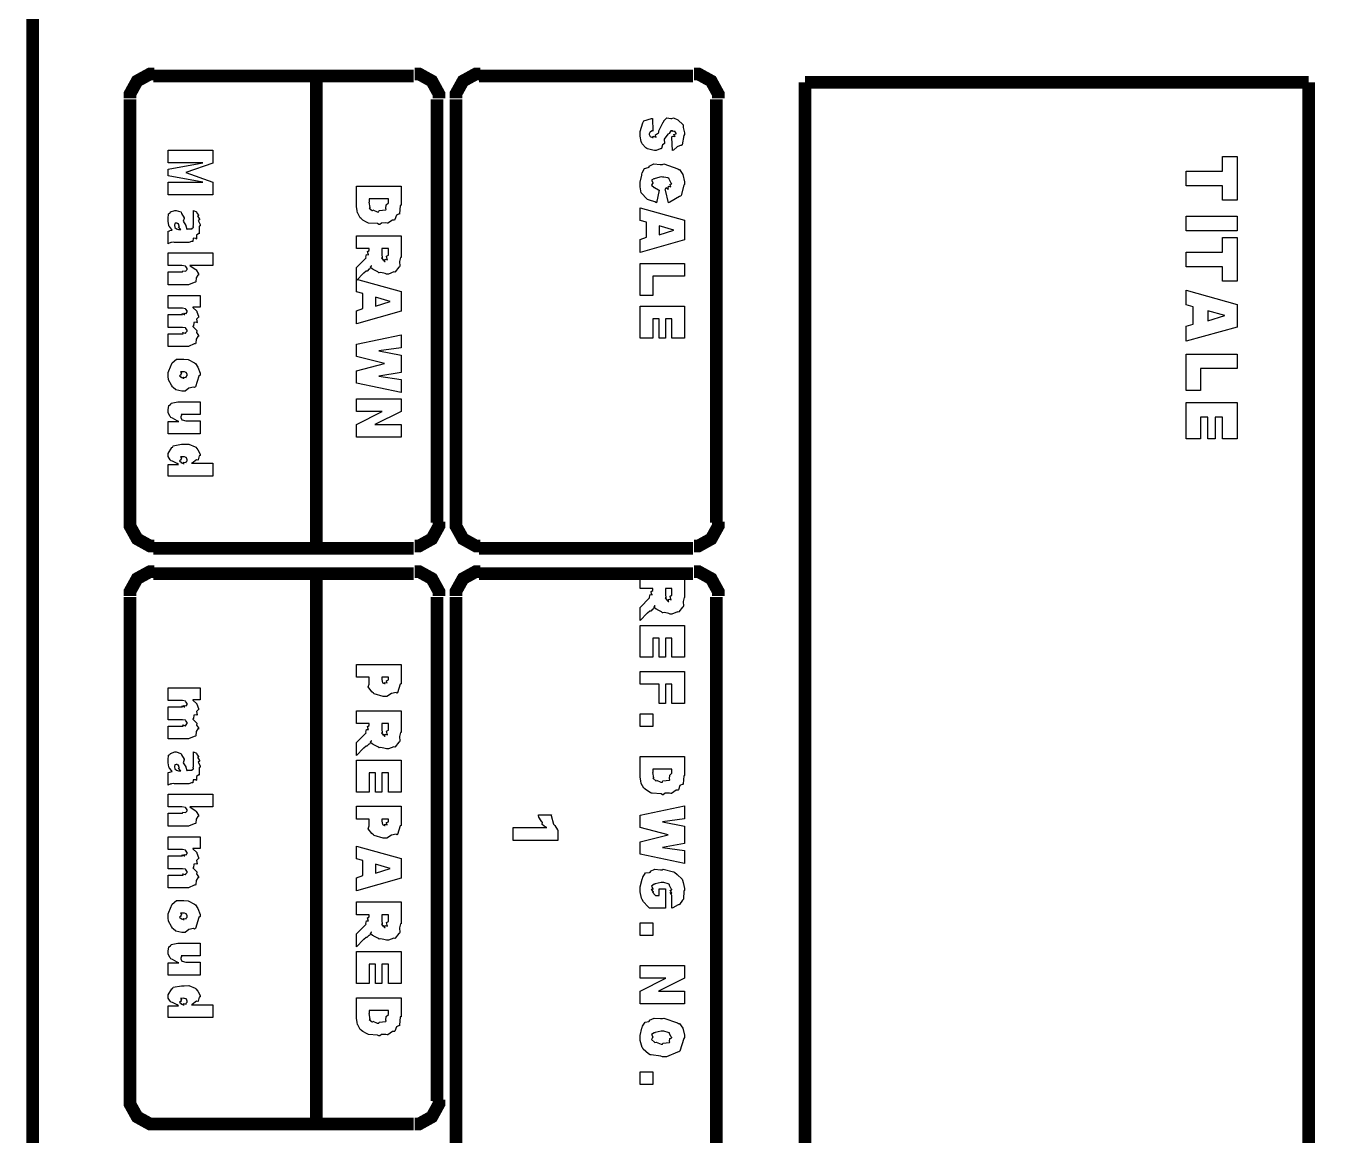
# Model space of a CAD drawing. Extents: x 0.2 to 11.6, y 0 to 16.4.
# Drawn here: x 0.178 to 1.213, y 1.488 to 2.361 of the extents above; entities that cross this region are included whole.
import ezdxf

# ---------------------------------------------------------------- set-up
doc = ezdxf.new("R2010")
doc.units = 0
doc.header["$MEASUREMENT"] = 0

msp = doc.modelspace()

# ---------------------------------------------------------------- linework, layer by layer
at = {"color": 0, "const_width": 0.01}
msp.add_lwpolyline([(11.5517, 0.04834), (11.5517, 16.4), (0.183322, 16.4), (0.183322, 0.04834), (11.5517, 0.04834)], close=True, dxfattribs=at)
for points in [[(0.279189, 2.32335), (0.275825, 2.32335), (0.265625, 2.31776), (0.259983, 2.30757), (0.259983, 2.30414)], [(0.50331, 2.30414), (0.50331, 2.30757), (0.497721, 2.31776), (0.487576, 2.32335), (0.484158, 2.32335)], [(0.535807, 2.32335), (0.532443, 2.32335), (0.522299, 2.31776), (0.516656, 2.30757), (0.516656, 2.30414)], [(0.723307, 2.30414), (0.723307, 2.30757), (0.717719, 2.31776), (0.707574, 2.32335), (0.704156, 2.32335)], [(0.483344, 2.32167), (0.278321, 2.32167)], [(0.406685, 1.94997), (0.406685, 2.32167)], [(0.703342, 2.32167), (0.534993, 2.32167)], [(0.791667, 0.125), (0.791667, 2.31668)], [(1.18831, 2.31668), (0.791667, 2.31668)], [(1.18831, 0.125), (1.18831, 2.31668)], [(0.259983, 1.97), (0.259983, 2.30333)], [(0.501682, 1.97), (0.501682, 2.30333)], [(0.516656, 1.97), (0.516656, 2.30333)], [(0.721679, 1.97), (0.721679, 2.30333)], [(0.259983, 1.97081), (0.259983, 1.96744), (0.265625, 1.95731), (0.275825, 1.95167), (0.279189, 1.95167)], [(0.484158, 1.95167), (0.487576, 1.95167), (0.497721, 1.95731), (0.50331, 1.96744), (0.50331, 1.97081)], [(0.516656, 1.97081), (0.516656, 1.96744), (0.522299, 1.95731), (0.532443, 1.95167), (0.535807, 1.95167)], [(0.704156, 1.95167), (0.707574, 1.95167), (0.717719, 1.95731), (0.723307, 1.96744), (0.723307, 1.97081)], [(0.483344, 1.94997), (0.278321, 1.94997)], [(0.703342, 1.94997), (0.534993, 1.94997)], [(0.279189, 1.93164), (0.275825, 1.93164), (0.265625, 1.92606), (0.259983, 1.9159), (0.259983, 1.91249)], [(0.483344, 1.93001), (0.278321, 1.93001)], [(0.406685, 1.49669), (0.406685, 1.93001)], [(0.50331, 1.91249), (0.50331, 1.9159), (0.497721, 1.92606), (0.487576, 1.93164), (0.484158, 1.93164)], [(0.535807, 1.93164), (0.532443, 1.93164), (0.522299, 1.92606), (0.516656, 1.9159), (0.516656, 1.91249)], [(0.703342, 1.93001), (0.534993, 1.93001)], [(0.723307, 1.91249), (0.723307, 1.9159), (0.717719, 1.92606), (0.707574, 1.93164), (0.704156, 1.93164)], [(0.259983, 1.51497), (0.259983, 1.91168)], [(0.501682, 1.51497), (0.501682, 1.91168)], [(0.516656, 0.703342), (0.516656, 1.91168)], [(0.721679, 0.703342), (0.721679, 1.91168)], [(0.259983, 1.51585), (0.259983, 1.51247), (0.265625, 1.50233), (0.275825, 1.49669), (0.279189, 1.49669)], [(0.484158, 1.49669), (0.487576, 1.49669), (0.497721, 1.50233), (0.50331, 1.51247), (0.50331, 1.51585)], [(0.483344, 1.49669), (0.278321, 1.49669)]]:
    msp.add_lwpolyline(points, dxfattribs=at)
at = {"color": 0}
for points in [[(0.671442, 2.28836), (0.671658, 2.27838), (0.671278, 2.27843), (0.670031, 2.27783), (0.669922, 2.27772), (0.66965, 2.27772), (0.668837, 2.2761), (0.668837, 2.27556), (0.668837, 2.27556), (0.669596, 2.27414), (0.669706, 2.27403), (0.669706, 2.27403), (0.671496, 2.27339), (0.672092, 2.27339), (0.671983, 2.27349), (0.672038, 2.27425), (0.674317, 2.2736), (0.674479, 2.2736), (0.674208, 2.27382), (0.673828, 2.27544), (0.676269, 2.27692), (0.676432, 2.2775), (0.676594, 2.27865), (0.679904, 2.28537), (0.680339, 2.28575), (0.680393, 2.28651), (0.682671, 2.28868), (0.685818, 2.28836), (0.686849, 2.28836), (0.686849, 2.28836), (0.687989, 2.28868), (0.691461, 2.28728), (0.69184, 2.28706), (0.69184, 2.28706), (0.695313, 2.28358), (0.695529, 2.28315), (0.695529, 2.28315), (0.695747, 2.28114), (0.696832, 2.27696), (0.696832, 2.27556), (0.696235, 2.27496), (0.694879, 2.26742), (0.694444, 2.26687), (0.694011, 2.26719), (0.690972, 2.266), (0.688151, 2.26329), (0.687283, 2.26318), (0.686849, 2.27339), (0.68674, 2.27349), (0.686903, 2.27447), (0.689128, 2.27414), (0.689236, 2.27425), (0.688911, 2.27447), (0.688206, 2.27572), (0.690104, 2.2761), (0.690104, 2.27621), (0.690104, 2.27669), (0.689399, 2.27783), (0.689236, 2.27794), (0.688639, 2.27806), (0.686794, 2.27849), (0.6875, 2.27838), (0.6875, 2.27838), (0.687175, 2.27843), (0.686307, 2.2786), (0.686199, 2.2786), (0.685981, 2.27865), (0.685004, 2.27686), (0.684896, 2.27642), (0.683649, 2.27582), (0.680718, 2.27186), (0.680826, 2.26861), (0.680772, 2.26818), (0.680718, 2.26828), (0.679363, 2.26742), (0.678603, 2.26471), (0.678168, 2.26449), (0.677626, 2.26438), (0.674317, 2.26318), (0.673178, 2.26318), (0.671713, 2.2634), (0.667589, 2.26449), (0.667101, 2.26471), (0.666233, 2.26503), (0.663249, 2.26839), (0.662978, 2.26882), (0.662651, 2.27018), (0.661675, 2.27425), (0.661675, 2.27556), (0.661675, 2.278), (0.663846, 2.28489), (0.664279, 2.28532), (0.664551, 2.28646), (0.670736, 2.28831), (0.671442, 2.28836)], [(0.325142, 2.26335), (0.325142, 2.25315), (0.30409, 2.24576), (0.325142, 2.23817), (0.325142, 2.22819), (0.289985, 2.22819), (0.289985, 2.23817), (0.317329, 2.23817), (0.289985, 2.24317), (0.289985, 2.24837), (0.317329, 2.25336), (0.289985, 2.25336), (0.289985, 2.26335), (0.325142, 2.26335)], [(1.13184, 2.25836), (1.13184, 2.22407), (1.12033, 2.22407), (1.12033, 2.23535), (1.09169, 2.23535), (1.09169, 2.24685), (1.12033, 2.24685), (1.12033, 2.25836), (1.13184, 2.25836)], [(0.67665, 2.23193), (0.674696, 2.22194), (0.67334, 2.22254), (0.669054, 2.22401), (0.667697, 2.22456), (0.667318, 2.22478), (0.666396, 2.22547), (0.663249, 2.22889), (0.662978, 2.22933), (0.662651, 2.22976), (0.661675, 2.23449), (0.661675, 2.23606), (0.661675, 2.23813), (0.662978, 2.24376), (0.663194, 2.24431), (0.663303, 2.24556), (0.66531, 2.24897), (0.668186, 2.24957), (0.668837, 2.24994), (0.668892, 2.25065), (0.672581, 2.2525), (0.677626, 2.25211), (0.679254, 2.25211), (0.680393, 2.25256), (0.691515, 2.24869), (0.692275, 2.24799), (0.692817, 2.2481), (0.695367, 2.24419), (0.696832, 2.23828), (0.696832, 2.23628), (0.696235, 2.23589), (0.694119, 2.22771), (0.693576, 2.22715), (0.692762, 2.22678), (0.685112, 2.22228), (0.684028, 2.22194), (0.68164, 2.23193), (0.681586, 2.23236), (0.682346, 2.23383), (0.683919, 2.23275), (0.684028, 2.23281), (0.683865, 2.23324), (0.684136, 2.23492), (0.685926, 2.23443), (0.685981, 2.23454), (0.68571, 2.23492), (0.685331, 2.2366), (0.686849, 2.23671), (0.686849, 2.23671), (0.686199, 2.23742), (0.684842, 2.24007), (0.684679, 2.24094), (0.684462, 2.24104), (0.683485, 2.24143), (0.680339, 2.24214), (0.679254, 2.24214), (0.678222, 2.24224), (0.673503, 2.24104), (0.673178, 2.24083), (0.672581, 2.24083), (0.670628, 2.23958), (0.671658, 2.23779), (0.671658, 2.23714), (0.671496, 2.23719), (0.670736, 2.23589), (0.672743, 2.23389), (0.67296, 2.23367), (0.67296, 2.23367), (0.673122, 2.23394), (0.676269, 2.23204), (0.67665, 2.23193)], [(0.473469, 2.23503), (0.473469, 2.22006), (0.472874, 2.21983), (0.472385, 2.21332), (0.472168, 2.21289), (0.471951, 2.21311), (0.469781, 2.21203), (0.468696, 2.20865), (0.468261, 2.20833), (0.466851, 2.20833), (0.463162, 2.20583), (0.462619, 2.20574), (0.461589, 2.20606), (0.458171, 2.20594), (0.456651, 2.20486), (0.456108, 2.20486), (0.454861, 2.20551), (0.447754, 2.20594), (0.447211, 2.20617), (0.446235, 2.20671), (0.443306, 2.20833), (0.442329, 2.20915), (0.442003, 2.20942), (0.441407, 2.21001), (0.439344, 2.2136), (0.439182, 2.21397), (0.439019, 2.2155), (0.438314, 2.21892), (0.438314, 2.22006), (0.438314, 2.23503), (0.473469, 2.23503)], [(0.463488, 2.22504), (0.448296, 2.22504), (0.448296, 2.22244), (0.448188, 2.22244), (0.448839, 2.2181), (0.448947, 2.21789), (0.448893, 2.21793), (0.44846, 2.21778), (0.450683, 2.21588), (0.4509, 2.21571), (0.4509, 2.21576), (0.451335, 2.21642), (0.454753, 2.21485), (0.455892, 2.21485), (0.456272, 2.21576), (0.461535, 2.21631), (0.461751, 2.21658), (0.461426, 2.21733), (0.46186, 2.22017), (0.463488, 2.2219), (0.463488, 2.22244), (0.463488, 2.22504)], [(0.30995, 2.20594), (0.30995, 2.21593), (0.30995, 2.21593), (0.312446, 2.21479), (0.312554, 2.21463), (0.312554, 2.21463), (0.312283, 2.21419), (0.313965, 2.21212), (0.314074, 2.21181), (0.313965, 2.21192), (0.313206, 2.21164), (0.314725, 2.20893), (0.314725, 2.20856), (0.314671, 2.20861), (0.313693, 2.20785), (0.315158, 2.20481), (0.315158, 2.20378), (0.314507, 2.2035), (0.314615, 2.19792), (0.314507, 2.19749), (0.314128, 2.19764), (0.312283, 2.1964), (0.312446, 2.19362), (0.312121, 2.19336), (0.311794, 2.19374), (0.309788, 2.19396), (0.309407, 2.19151), (0.309082, 2.1914), (0.308376, 2.19146), (0.306315, 2.19075), (0.30561, 2.19075), (0.294976, 2.19075), (0.294433, 2.19092), (0.292589, 2.1906), (0.292372, 2.19054), (0.292046, 2.19075), (0.290256, 2.18978), (0.289985, 2.18967), (0.289985, 2.19922), (0.290039, 2.19949), (0.29145, 2.19988), (0.291504, 2.19988), (0.291504, 2.19997), (0.293024, 2.20031), (0.29324, 2.20031), (0.292751, 2.20111), (0.291015, 2.20313), (0.290853, 2.20335), (0.290636, 2.20404), (0.289985, 2.20731), (0.289985, 2.20833), (0.289985, 2.20958), (0.290419, 2.21322), (0.291504, 2.21376), (0.291721, 2.21397), (0.291883, 2.21468), (0.295193, 2.21593), (0.296278, 2.21593), (0.296278, 2.21593), (0.300131, 2.21468), (0.300401, 2.21442), (0.300401, 2.21442), (0.300456, 2.21338), (0.302681, 2.21007), (0.302789, 2.20942), (0.302735, 2.20947), (0.301921, 2.20731), (0.303874, 2.204), (0.303874, 2.20378), (0.303874, 2.20378), (0.30485, 2.20117), (0.304958, 2.20096), (0.305339, 2.2015), (0.308703, 2.20133), (0.308865, 2.20139), (0.308811, 2.20161), (0.30995, 2.20258), (0.30995, 2.2029), (0.309733, 2.20324), (0.30995, 2.20464), (0.30995, 2.20508), (0.309896, 2.20514), (0.30995, 2.20578), (0.30995, 2.20594)], [(0.666667, 2.19482), (0.666667, 2.20654), (0.661675, 2.20785), (0.661675, 2.21804), (0.696832, 2.20828), (0.696832, 2.19265), (0.661675, 2.18289), (0.661675, 2.19308), (0.666667, 2.19482)], [(0.299968, 2.20096), (0.299479, 2.20133), (0.298286, 2.2029), (0.2991, 2.20335), (0.2991, 2.20335), (0.298719, 2.20361), (0.298122, 2.20524), (0.298014, 2.20529), (0.297689, 2.2054), (0.296983, 2.20594), (0.296713, 2.20594), (0.296442, 2.206), (0.295518, 2.20562), (0.29541, 2.20551), (0.295356, 2.20551), (0.294976, 2.20437), (0.294976, 2.204), (0.294976, 2.204), (0.295356, 2.20258), (0.29541, 2.20247), (0.29541, 2.20247), (0.296604, 2.20144), (0.296713, 2.20139), (0.296713, 2.20139), (0.29834, 2.20096), (0.298882, 2.20096), (0.299968, 2.20096)], [(0.67665, 2.19678), (0.688368, 2.20047), (0.67665, 2.20372), (0.67665, 2.19678)], [(1.13184, 2.21126), (1.13184, 2.19976), (1.09169, 2.19976), (1.09169, 2.21126), (1.13184, 2.21126)], [(0.438314, 2.19596), (0.473469, 2.19596), (0.473469, 2.17882), (0.47309, 2.17876), (0.472276, 2.17563), (0.472601, 2.17188), (0.472385, 2.17144), (0.471679, 2.17117), (0.468967, 2.16758), (0.468479, 2.16732), (0.467882, 2.16758), (0.463488, 2.16581), (0.461968, 2.16581), (0.460938, 2.16629), (0.457519, 2.16704), (0.456218, 2.16678), (0.455892, 2.16689), (0.455186, 2.16758), (0.452094, 2.16906), (0.451768, 2.16928), (0.451118, 2.1696), (0.449274, 2.17122), (0.450304, 2.17219), (0.45025, 2.17231), (0.449815, 2.17225), (0.448839, 2.16986), (0.448731, 2.16971), (0.448296, 2.16982), (0.446886, 2.16818), (0.44656, 2.16797), (0.446072, 2.16812), (0.444119, 2.16656), (0.443956, 2.16644), (0.438314, 2.16081), (0.438314, 2.17101), (0.44591, 2.1786), (0.445747, 2.17914), (0.446235, 2.1811), (0.447808, 2.18104), (0.447863, 2.18121), (0.447483, 2.18164), (0.446994, 2.1836), (0.448296, 2.1844), (0.448296, 2.18468), (0.448296, 2.18599), (0.438314, 2.18599), (0.438314, 2.19596)], [(1.13184, 2.19461), (1.13184, 2.16032), (1.12033, 2.16032), (1.12033, 2.1716), (1.09169, 2.1716), (1.09169, 2.18311), (1.12033, 2.18311), (1.12033, 2.19461), (1.13184, 2.19461)], [(0.458279, 2.18599), (0.458279, 2.18121), (0.458279, 2.18121), (0.458658, 2.17876), (0.458713, 2.17839), (0.458658, 2.1785), (0.458171, 2.1785), (0.45931, 2.17676), (0.459364, 2.17665), (0.45931, 2.17681), (0.459201, 2.17736), (0.460504, 2.17578), (0.460883, 2.17578), (0.460721, 2.17617), (0.460938, 2.17757), (0.462836, 2.17703), (0.462836, 2.17708), (0.462457, 2.17763), (0.462022, 2.1799), (0.463488, 2.18072), (0.463488, 2.18099), (0.463488, 2.18599), (0.458279, 2.18599)], [(0.325142, 2.18246), (0.325142, 2.17247), (0.307129, 2.17247), (0.307454, 2.17231), (0.311903, 2.16932), (0.312121, 2.169), (0.312121, 2.169), (0.313857, 2.1659), (0.313857, 2.16488), (0.313531, 2.16493), (0.312011, 2.16292), (0.311903, 2.15978), (0.311469, 2.15944), (0.310493, 2.15913), (0.306207, 2.15728), (0.304742, 2.15728), (0.289985, 2.15728), (0.289985, 2.16749), (0.301486, 2.16749), (0.301432, 2.16758), (0.301704, 2.16846), (0.303982, 2.16803), (0.30409, 2.16812), (0.304199, 2.16857), (0.304958, 2.16938), (0.304958, 2.16965), (0.304904, 2.17019), (0.30409, 2.17171), (0.303874, 2.17182), (0.303711, 2.1721), (0.300944, 2.17247), (0.299968, 2.17247), (0.289985, 2.17247), (0.289985, 2.18246), (0.325142, 2.18246)], [(0.696832, 2.17399), (0.696832, 2.16401), (0.671658, 2.16401), (0.671658, 2.14882), (0.661675, 2.14882), (0.661675, 2.17399), (0.696832, 2.17399)], [(0.443306, 2.13867), (0.443306, 2.15039), (0.438314, 2.15169), (0.438314, 2.16189), (0.473469, 2.15213), (0.473469, 2.1365), (0.438314, 2.12674), (0.438314, 2.13693), (0.443306, 2.13867)], [(1.09733, 2.12646), (1.09733, 2.13992), (1.09169, 2.14165), (1.09169, 2.15315), (1.13184, 2.14187), (1.13184, 2.12408), (1.09169, 2.11301), (1.09169, 2.12472), (1.09733, 2.12646)], [(0.315158, 2.14899), (0.315158, 2.13965), (0.309517, 2.13965), (0.309407, 2.13943), (0.312608, 2.1365), (0.312771, 2.13618), (0.312771, 2.13618), (0.313857, 2.13276), (0.313857, 2.13163), (0.313639, 2.13172), (0.312338, 2.13037), (0.312989, 2.12776), (0.312771, 2.1275), (0.312446, 2.12782), (0.310331, 2.12756), (0.309896, 2.12489), (0.309517, 2.12468), (0.309462, 2.12451), (0.312662, 2.12131), (0.312771, 2.12099), (0.312771, 2.12099), (0.3125, 2.11974), (0.313857, 2.11746), (0.313857, 2.11664), (0.313531, 2.11675), (0.312011, 2.11464), (0.311903, 2.11133), (0.311469, 2.111), (0.310493, 2.11079), (0.306207, 2.10883), (0.304742, 2.10883), (0.289985, 2.10883), (0.289985, 2.11882), (0.301921, 2.11882), (0.301758, 2.11897), (0.301594, 2.1199), (0.303765, 2.11919), (0.303874, 2.11925), (0.304036, 2.11979), (0.304958, 2.12088), (0.304958, 2.12121), (0.304904, 2.12175), (0.30409, 2.12304), (0.303874, 2.12315), (0.303765, 2.12354), (0.301432, 2.12381), (0.300618, 2.12381), (0.289985, 2.12381), (0.289985, 2.134), (0.301486, 2.134), (0.301378, 2.13411), (0.301161, 2.13482), (0.302735, 2.134), (0.303222, 2.134), (0.302951, 2.13417), (0.302354, 2.1351), (0.304471, 2.13476), (0.304525, 2.13487), (0.304525, 2.13519), (0.304958, 2.13596), (0.304958, 2.13618), (0.304904, 2.13672), (0.30409, 2.13803), (0.303874, 2.13813), (0.303765, 2.13846), (0.301432, 2.139), (0.300618, 2.139), (0.289985, 2.139), (0.289985, 2.14899), (0.315158, 2.14899)], [(0.453287, 2.14063), (0.465007, 2.14432), (0.453287, 2.14757), (0.453287, 2.14063)], [(0.696832, 2.14051), (0.696832, 2.11535), (0.686849, 2.11535), (0.686849, 2.13053), (0.68164, 2.13053), (0.68164, 2.11535), (0.67665, 2.11535), (0.67665, 2.13053), (0.671658, 2.13053), (0.671658, 2.11535), (0.661675, 2.11535), (0.661675, 2.14051), (0.696832, 2.14051)], [(1.10883, 2.12907), (1.12229, 2.13319), (1.10883, 2.13687), (1.10883, 2.12907)], [(0.473469, 2.11783), (0.473469, 2.10764), (0.456108, 2.10525), (0.473469, 2.102), (0.473469, 2.08832), (0.456108, 2.08529), (0.473469, 2.08268), (0.473469, 2.07269), (0.438314, 2.07986), (0.438314, 2.08963), (0.460449, 2.09526), (0.438314, 2.10092), (0.438314, 2.11068), (0.473469, 2.11783)], [(1.13184, 2.10286), (1.13184, 2.09136), (1.10319, 2.09136), (1.10319, 2.07422), (1.09169, 2.07422), (1.09169, 2.10286), (1.13184, 2.10286)], [(0.302354, 2.09874), (0.302354, 2.09874), (0.305935, 2.09858), (0.310926, 2.09603), (0.311469, 2.09549), (0.311469, 2.09549), (0.313314, 2.09244), (0.315158, 2.08772), (0.315158, 2.08615), (0.314236, 2.08539), (0.311578, 2.07693), (0.310818, 2.07639), (0.310058, 2.07688), (0.306261, 2.07596), (0.303494, 2.07357), (0.302572, 2.07357), (0.300944, 2.07374), (0.296007, 2.07476), (0.294108, 2.0765), (0.293457, 2.07704), (0.292751, 2.07844), (0.290419, 2.08257), (0.289985, 2.08529), (0.289985, 2.08615), (0.289985, 2.08826), (0.292372, 2.09412), (0.292806, 2.09463), (0.293132, 2.09586), (0.296713, 2.0989), (0.300944, 2.09874), (0.302354, 2.09874)], [(0.302572, 2.08876), (0.301921, 2.08882), (0.299858, 2.08876), (0.300618, 2.08811), (0.300618, 2.08811), (0.300456, 2.08811), (0.299968, 2.08664), (0.299968, 2.08615), (0.29975, 2.08621), (0.298882, 2.08567), (0.30051, 2.08453), (0.300618, 2.08442), (0.30051, 2.08447), (0.300131, 2.08464), (0.301975, 2.08376), (0.302572, 2.08376), (0.302408, 2.08388), (0.302083, 2.08475), (0.304254, 2.08431), (0.304308, 2.08442), (0.304363, 2.08485), (0.304958, 2.08583), (0.304958, 2.08615), (0.304904, 2.08664), (0.304417, 2.088), (0.304308, 2.08811), (0.304199, 2.08838), (0.303006, 2.08876), (0.302572, 2.08876)], [(0.289985, 2.0401), (0.289985, 2.04964), (0.298449, 2.04964), (0.297254, 2.05035), (0.293511, 2.05231), (0.292264, 2.053), (0.291938, 2.05333), (0.29145, 2.05387), (0.289985, 2.05675), (0.289985, 2.05767), (0.289985, 2.05886), (0.290528, 2.06244), (0.291883, 2.06304), (0.292156, 2.06332), (0.292372, 2.06418), (0.297743, 2.06526), (0.299533, 2.06526), (0.315158, 2.06526), (0.315158, 2.05528), (0.303657, 2.05528), (0.302843, 2.05533), (0.300293, 2.05528), (0.300836, 2.05464), (0.300836, 2.05464), (0.300672, 2.05464), (0.299968, 2.05333), (0.299968, 2.0529), (0.299968, 2.0529), (0.30089, 2.05106), (0.301053, 2.05094), (0.301053, 2.05094), (0.301215, 2.05117), (0.304036, 2.05029), (0.304958, 2.05029), (0.315158, 2.05029), (0.315158, 2.0401), (0.289985, 2.0401)], [(0.473469, 2.0676), (0.473469, 2.05761), (0.452854, 2.04742), (0.473469, 2.04742), (0.473469, 2.03743), (0.438314, 2.03743), (0.438314, 2.04742), (0.458713, 2.05761), (0.438314, 2.05761), (0.438314, 2.0676), (0.473469, 2.0676)], [(1.13184, 2.06461), (1.13184, 2.03597), (1.12033, 2.03597), (1.12033, 2.05311), (1.11469, 2.05311), (1.11469, 2.03597), (1.10883, 2.03597), (1.10883, 2.05311), (1.10319, 2.05311), (1.10319, 2.03597), (1.09169, 2.03597), (1.09169, 2.06461), (1.13184, 2.06461)], [(0.325142, 2.00663), (0.289985, 2.00663), (0.289985, 2.01594), (0.298232, 2.01594), (0.297092, 2.01665), (0.293403, 2.01844), (0.292426, 2.01882), (0.292156, 2.01899), (0.291612, 2.01964), (0.289985, 2.02208), (0.289985, 2.02289), (0.289985, 2.02458), (0.293078, 2.02924), (0.293674, 2.02962), (0.294, 2.0306), (0.300618, 2.03179), (0.302789, 2.03179), (0.302789, 2.03179), (0.306424, 2.03185), (0.311361, 2.02983), (0.311903, 2.0294), (0.311903, 2.0294), (0.313368, 2.02746), (0.315158, 2.02403), (0.315158, 2.02289), (0.314507, 2.02268), (0.313747, 2.01969), (0.313422, 2.01942), (0.312338, 2.01947), (0.308974, 2.01704), (0.308431, 2.01682), (0.325142, 2.01682), (0.325142, 2.00663)], [(0.302572, 2.0166), (0.302408, 2.01676), (0.302083, 2.01764), (0.304254, 2.01736), (0.304308, 2.01747), (0.304363, 2.0179), (0.304958, 2.01887), (0.304958, 2.01921), (0.304904, 2.01969), (0.304417, 2.02106), (0.304308, 2.02115), (0.304199, 2.02143), (0.303006, 2.02181), (0.302572, 2.02181), (0.301921, 2.02186), (0.299858, 2.02181), (0.300618, 2.02115), (0.300618, 2.02115), (0.300456, 2.02115), (0.299968, 2.01969), (0.299968, 2.01921), (0.29975, 2.01926), (0.298882, 2.01872), (0.30051, 2.01758), (0.300618, 2.01747), (0.30051, 2.01753), (0.300131, 2.01753), (0.301975, 2.0166), (0.302572, 2.0166)], [(0.661675, 1.92833), (0.696832, 1.92833), (0.696832, 1.91118), (0.696451, 1.91114), (0.695637, 1.90799), (0.695964, 1.90424), (0.695747, 1.90381), (0.695042, 1.90354), (0.692329, 1.89996), (0.69184, 1.89968), (0.691243, 1.89996), (0.686849, 1.89817), (0.685331, 1.89817), (0.684299, 1.89865), (0.680881, 1.89942), (0.679579, 1.89914), (0.679254, 1.89925), (0.678549, 1.89996), (0.675456, 1.90142), (0.675131, 1.90164), (0.674479, 1.90196), (0.672635, 1.9036), (0.673665, 1.90457), (0.673611, 1.90468), (0.673178, 1.90462), (0.6722, 1.90224), (0.672092, 1.90207), (0.671658, 1.90218), (0.670247, 1.90056), (0.669922, 1.90033), (0.669433, 1.9005), (0.667481, 1.89893), (0.667318, 1.89882), (0.661675, 1.89318), (0.661675, 1.90338), (0.669271, 1.91097), (0.669108, 1.91151), (0.669596, 1.91347), (0.671169, 1.91342), (0.671224, 1.91357), (0.670844, 1.91401), (0.670356, 1.91596), (0.671658, 1.91678), (0.671658, 1.91704), (0.671658, 1.91835), (0.661675, 1.91835), (0.661675, 1.92833)], [(0.68164, 1.91835), (0.68164, 1.91357), (0.68164, 1.91357), (0.682021, 1.91114), (0.682075, 1.91075), (0.682021, 1.91086), (0.681532, 1.91086), (0.682671, 1.90913), (0.682726, 1.90901), (0.682671, 1.90918), (0.682563, 1.90972), (0.683865, 1.90815), (0.684244, 1.90815), (0.684082, 1.90853), (0.684299, 1.90994), (0.686199, 1.9094), (0.686199, 1.90944), (0.685818, 1.91), (0.685385, 1.91228), (0.686849, 1.91308), (0.686849, 1.91336), (0.686849, 1.91835), (0.68164, 1.91835)], [(0.696832, 1.88926), (0.696832, 1.8641), (0.686849, 1.8641), (0.686849, 1.87929), (0.68164, 1.87929), (0.68164, 1.8641), (0.67665, 1.8641), (0.67665, 1.87929), (0.671658, 1.87929), (0.671658, 1.8641), (0.661675, 1.8641), (0.661675, 1.88926), (0.696832, 1.88926)], [(0.473469, 1.85835), (0.473469, 1.84315), (0.472874, 1.84289), (0.470757, 1.83621), (0.470215, 1.83578), (0.469618, 1.83632), (0.465929, 1.83556), (0.462349, 1.83317), (0.4611, 1.83317), (0.459418, 1.83339), (0.452365, 1.83535), (0.451768, 1.83578), (0.450575, 1.83692), (0.447483, 1.84076), (0.448296, 1.84289), (0.448296, 1.84358), (0.448296, 1.84836), (0.438314, 1.84836), (0.438314, 1.85835), (0.473469, 1.85835)], [(0.696832, 1.85303), (0.696832, 1.82785), (0.686849, 1.82785), (0.686849, 1.84304), (0.68164, 1.84304), (0.68164, 1.82785), (0.67665, 1.82785), (0.67665, 1.84304), (0.661675, 1.84304), (0.661675, 1.85303), (0.696832, 1.85303)], [(0.458279, 1.84836), (0.458279, 1.84663), (0.458279, 1.84663), (0.458822, 1.84412), (0.458931, 1.84403), (0.458931, 1.84403), (0.460394, 1.84338), (0.460883, 1.84338), (0.460775, 1.84353), (0.460775, 1.84435), (0.462511, 1.84392), (0.462619, 1.84403), (0.462349, 1.84429), (0.461968, 1.84565), (0.463488, 1.84625), (0.463488, 1.8464), (0.463488, 1.84836), (0.458279, 1.84836)], [(0.315158, 1.84), (0.315158, 1.83068), (0.309517, 1.83068), (0.309407, 1.83046), (0.312608, 1.82753), (0.312771, 1.82721), (0.312771, 1.82721), (0.313857, 1.82379), (0.313857, 1.82264), (0.313639, 1.82275), (0.312338, 1.8214), (0.312989, 1.81879), (0.312771, 1.81853), (0.312446, 1.81885), (0.310331, 1.81858), (0.309896, 1.81592), (0.309517, 1.81569), (0.309462, 1.81554), (0.312662, 1.81233), (0.312771, 1.81201), (0.312771, 1.81201), (0.3125, 1.81076), (0.313857, 1.80849), (0.313857, 1.80767), (0.313531, 1.80778), (0.312011, 1.80567), (0.311903, 1.80236), (0.311469, 1.80203), (0.310493, 1.80181), (0.306207, 1.79986), (0.304742, 1.79986), (0.289985, 1.79986), (0.289985, 1.80985), (0.301921, 1.80985), (0.301758, 1.81), (0.301594, 1.81093), (0.303765, 1.81022), (0.303874, 1.81028), (0.304036, 1.81082), (0.304958, 1.8119), (0.304958, 1.81222), (0.304904, 1.81278), (0.30409, 1.81407), (0.303874, 1.81418), (0.303765, 1.81456), (0.301432, 1.81483), (0.300618, 1.81483), (0.289985, 1.81483), (0.289985, 1.82503), (0.301486, 1.82503), (0.301378, 1.82514), (0.301161, 1.82585), (0.302735, 1.82503), (0.303222, 1.82503), (0.302951, 1.82519), (0.302354, 1.82611), (0.304471, 1.82579), (0.304525, 1.8259), (0.304525, 1.82622), (0.304958, 1.82699), (0.304958, 1.82721), (0.304904, 1.82775), (0.30409, 1.82904), (0.303874, 1.82915), (0.303765, 1.82949), (0.301432, 1.83003), (0.300618, 1.83003), (0.289985, 1.83003), (0.289985, 1.84), (0.315158, 1.84)], [(0.438314, 1.8221), (0.473469, 1.8221), (0.473469, 1.80496), (0.47309, 1.8049), (0.472276, 1.80176), (0.472601, 1.79801), (0.472385, 1.79758), (0.471679, 1.79731), (0.468967, 1.79372), (0.468479, 1.79346), (0.467882, 1.79372), (0.463488, 1.79194), (0.461968, 1.79194), (0.460938, 1.79243), (0.457519, 1.79318), (0.456218, 1.79292), (0.455892, 1.79303), (0.455186, 1.79372), (0.452094, 1.79519), (0.451768, 1.79542), (0.451118, 1.79574), (0.449274, 1.79736), (0.450304, 1.79833), (0.45025, 1.79844), (0.449815, 1.79839), (0.448839, 1.79601), (0.448731, 1.79585), (0.448296, 1.79596), (0.446886, 1.79432), (0.44656, 1.79411), (0.446072, 1.79428), (0.444119, 1.79269), (0.443956, 1.79258), (0.438314, 1.78694), (0.438314, 1.79715), (0.44591, 1.80474), (0.445747, 1.80528), (0.446235, 1.80724), (0.447808, 1.80718), (0.447863, 1.80735), (0.447483, 1.80778), (0.446994, 1.80974), (0.448296, 1.81054), (0.448296, 1.81082), (0.448296, 1.81213), (0.438314, 1.81213), (0.438314, 1.8221)], [(0.458279, 1.81213), (0.458279, 1.80735), (0.458279, 1.80735), (0.458658, 1.8049), (0.458713, 1.80453), (0.458658, 1.80464), (0.458171, 1.80464), (0.45931, 1.8029), (0.459364, 1.80279), (0.45931, 1.80296), (0.459201, 1.8035), (0.460504, 1.80192), (0.460883, 1.80192), (0.460721, 1.80231), (0.460938, 1.80371), (0.462836, 1.80317), (0.462836, 1.80322), (0.462457, 1.80376), (0.462022, 1.80604), (0.463488, 1.80686), (0.463488, 1.80713), (0.463488, 1.81213), (0.458279, 1.81213)], [(0.671658, 1.81956), (0.671658, 1.80957), (0.661675, 1.80957), (0.661675, 1.81956), (0.671658, 1.81956)], [(0.30995, 1.77979), (0.30995, 1.78976), (0.30995, 1.78976), (0.312446, 1.78863), (0.312554, 1.78847), (0.312554, 1.78847), (0.312283, 1.78803), (0.313965, 1.78597), (0.314074, 1.78564), (0.313965, 1.78575), (0.313206, 1.78549), (0.314725, 1.78276), (0.314725, 1.78239), (0.314671, 1.78244), (0.313693, 1.78168), (0.315158, 1.77865), (0.315158, 1.77761), (0.314507, 1.77735), (0.314615, 1.77175), (0.314507, 1.77132), (0.314128, 1.77149), (0.312283, 1.77024), (0.312446, 1.76747), (0.312121, 1.76719), (0.311794, 1.76758), (0.309788, 1.76779), (0.309407, 1.76535), (0.309082, 1.76525), (0.308376, 1.76531), (0.306315, 1.7646), (0.30561, 1.7646), (0.294976, 1.7646), (0.294433, 1.76476), (0.292589, 1.76443), (0.292372, 1.76438), (0.292046, 1.7646), (0.290256, 1.76361), (0.289985, 1.76351), (0.289985, 1.77306), (0.290039, 1.77333), (0.29145, 1.77371), (0.291504, 1.77371), (0.291504, 1.77382), (0.293024, 1.77414), (0.29324, 1.77414), (0.292751, 1.77496), (0.291015, 1.77696), (0.290853, 1.77718), (0.290636, 1.77789), (0.289985, 1.78114), (0.289985, 1.78217), (0.289985, 1.78342), (0.290419, 1.78706), (0.291504, 1.7876), (0.291721, 1.78782), (0.291883, 1.78851), (0.295193, 1.78976), (0.296278, 1.78976), (0.296278, 1.78976), (0.300131, 1.78851), (0.300401, 1.78825), (0.300401, 1.78825), (0.300456, 1.78722), (0.302681, 1.7839), (0.302789, 1.78326), (0.302735, 1.78331), (0.301921, 1.78114), (0.303874, 1.77783), (0.303874, 1.77761), (0.303874, 1.77761), (0.30485, 1.77501), (0.304958, 1.77479), (0.305339, 1.77533), (0.308703, 1.77518), (0.308865, 1.77522), (0.308811, 1.77544), (0.30995, 1.77642), (0.30995, 1.77675), (0.309733, 1.77707), (0.30995, 1.77849), (0.30995, 1.77892), (0.309896, 1.77897), (0.30995, 1.77962), (0.30995, 1.77979)], [(0.299968, 1.77479), (0.299479, 1.77518), (0.298286, 1.77675), (0.2991, 1.77718), (0.2991, 1.77718), (0.298719, 1.77746), (0.298122, 1.77908), (0.298014, 1.77914), (0.297689, 1.77924), (0.296983, 1.77979), (0.296713, 1.77979), (0.296442, 1.77983), (0.295518, 1.77946), (0.29541, 1.77935), (0.295356, 1.77935), (0.294976, 1.77821), (0.294976, 1.77783), (0.294976, 1.77783), (0.295356, 1.77642), (0.29541, 1.77632), (0.29541, 1.77632), (0.296604, 1.77528), (0.296713, 1.77522), (0.296713, 1.77522), (0.29834, 1.77479), (0.298882, 1.77479), (0.299968, 1.77479)], [(0.473469, 1.78304), (0.473469, 1.75786), (0.463488, 1.75786), (0.463488, 1.77306), (0.458279, 1.77306), (0.458279, 1.75786), (0.453287, 1.75786), (0.453287, 1.77306), (0.448296, 1.77306), (0.448296, 1.75786), (0.438314, 1.75786), (0.438314, 1.78304), (0.473469, 1.78304)], [(0.696832, 1.78614), (0.696832, 1.77115), (0.696235, 1.77094), (0.695747, 1.76443), (0.695529, 1.764), (0.695313, 1.76421), (0.693143, 1.76313), (0.692057, 1.75976), (0.691624, 1.75944), (0.690213, 1.75944), (0.686524, 1.75694), (0.685981, 1.75683), (0.68495, 1.75717), (0.681532, 1.75706), (0.680012, 1.75597), (0.679471, 1.75597), (0.678222, 1.75662), (0.671115, 1.75706), (0.670574, 1.75726), (0.669596, 1.75782), (0.666667, 1.75944), (0.66569, 1.76025), (0.665365, 1.76053), (0.664768, 1.76113), (0.662706, 1.76471), (0.662543, 1.76508), (0.662381, 1.7666), (0.661675, 1.77001), (0.661675, 1.77115), (0.661675, 1.78614), (0.696832, 1.78614)], [(0.686849, 1.77615), (0.671658, 1.77615), (0.671658, 1.77354), (0.67155, 1.77354), (0.6722, 1.76921), (0.67231, 1.76899), (0.672254, 1.76904), (0.671821, 1.76888), (0.674046, 1.76699), (0.674263, 1.76682), (0.674263, 1.76687), (0.674696, 1.76753), (0.678114, 1.76594), (0.679254, 1.76594), (0.679633, 1.76687), (0.684896, 1.76742), (0.685112, 1.76768), (0.684787, 1.76844), (0.685221, 1.77126), (0.686849, 1.773), (0.686849, 1.77354), (0.686849, 1.77615)], [(0.325142, 1.75629), (0.325142, 1.74631), (0.307129, 1.74631), (0.307454, 1.74615), (0.311903, 1.74317), (0.312121, 1.74283), (0.312121, 1.74283), (0.313857, 1.73975), (0.313857, 1.73872), (0.313531, 1.73876), (0.312011, 1.73676), (0.311903, 1.73361), (0.311469, 1.73329), (0.310493, 1.73296), (0.306207, 1.73112), (0.304742, 1.73112), (0.289985, 1.73112), (0.289985, 1.74132), (0.301486, 1.74132), (0.301432, 1.74143), (0.301704, 1.74229), (0.303982, 1.74186), (0.30409, 1.74197), (0.304199, 1.7424), (0.304958, 1.74322), (0.304958, 1.74349), (0.304904, 1.74403), (0.30409, 1.74556), (0.303874, 1.74567), (0.303711, 1.74593), (0.300944, 1.74631), (0.299968, 1.74631), (0.289985, 1.74631), (0.289985, 1.75629), (0.325142, 1.75629)], [(0.473469, 1.74681), (0.473469, 1.73161), (0.472874, 1.73133), (0.470757, 1.72467), (0.470215, 1.72424), (0.469618, 1.72478), (0.465929, 1.72401), (0.462349, 1.72163), (0.4611, 1.72163), (0.459418, 1.72185), (0.452365, 1.72379), (0.451768, 1.72424), (0.450575, 1.72537), (0.447483, 1.72922), (0.448296, 1.73133), (0.448296, 1.73204), (0.448296, 1.73682), (0.438314, 1.73682), (0.438314, 1.74681), (0.473469, 1.74681)], [(0.596843, 1.71983), (0.561686, 1.71983), (0.561686, 1.73004), (0.588162, 1.73004), (0.587185, 1.73036), (0.584581, 1.73242), (0.584744, 1.73421), (0.584472, 1.7346), (0.583822, 1.73551), (0.582032, 1.73839), (0.581814, 1.73969), (0.581651, 1.74001), (0.591851, 1.74001), (0.591797, 1.73964), (0.593642, 1.73286), (0.593804, 1.73242), (0.593804, 1.73242), (0.594672, 1.73167), (0.596571, 1.7284), (0.596843, 1.72808), (0.596843, 1.71983)], [(0.696832, 1.74707), (0.696832, 1.73688), (0.679471, 1.73449), (0.696832, 1.73122), (0.696832, 1.71756), (0.679471, 1.71451), (0.696832, 1.71192), (0.696832, 1.70193), (0.661675, 1.7091), (0.661675, 1.71886), (0.683811, 1.7245), (0.661675, 1.73014), (0.661675, 1.7399), (0.696832, 1.74707)], [(0.458279, 1.73682), (0.458279, 1.73508), (0.458279, 1.73508), (0.458822, 1.73258), (0.458931, 1.73247), (0.458931, 1.73247), (0.460394, 1.73182), (0.460883, 1.73182), (0.460775, 1.73199), (0.460775, 1.73281), (0.462511, 1.73236), (0.462619, 1.73247), (0.462349, 1.73275), (0.461968, 1.7341), (0.463488, 1.73469), (0.463488, 1.73486), (0.463488, 1.73682), (0.458279, 1.73682)], [(0.315158, 1.72282), (0.315158, 1.71349), (0.309517, 1.71349), (0.309407, 1.71326), (0.312608, 1.71035), (0.312771, 1.71001), (0.312771, 1.71001), (0.313857, 1.7066), (0.313857, 1.70546), (0.313639, 1.70557), (0.312338, 1.70421), (0.312989, 1.70161), (0.312771, 1.70133), (0.312446, 1.70167), (0.310331, 1.70139), (0.309896, 1.69874), (0.309517, 1.69851), (0.309462, 1.69835), (0.312662, 1.69515), (0.312771, 1.69482), (0.312771, 1.69482), (0.3125, 1.69358), (0.313857, 1.69129), (0.313857, 1.69049), (0.313531, 1.6906), (0.312011, 1.68847), (0.311903, 1.68517), (0.311469, 1.68485), (0.310493, 1.68463), (0.306207, 1.68267), (0.304742, 1.68267), (0.289985, 1.68267), (0.289985, 1.69265), (0.301921, 1.69265), (0.301758, 1.69282), (0.301594, 1.69374), (0.303765, 1.69303), (0.303874, 1.69308), (0.304036, 1.69363), (0.304958, 1.69472), (0.304958, 1.69504), (0.304904, 1.69558), (0.30409, 1.69689), (0.303874, 1.697), (0.303765, 1.69737), (0.301432, 1.69764), (0.300618, 1.69764), (0.289985, 1.69764), (0.289985, 1.70785), (0.301486, 1.70785), (0.301378, 1.70796), (0.301161, 1.70865), (0.302735, 1.70785), (0.303222, 1.70785), (0.302951, 1.70801), (0.302354, 1.70893), (0.304471, 1.70861), (0.304525, 1.70871), (0.304525, 1.70904), (0.304958, 1.70979), (0.304958, 1.71001), (0.304904, 1.71056), (0.30409, 1.71186), (0.303874, 1.71197), (0.303765, 1.71229), (0.301432, 1.71283), (0.300618, 1.71283), (0.289985, 1.71283), (0.289985, 1.72282), (0.315158, 1.72282)], [(0.443306, 1.69233), (0.443306, 1.70404), (0.438314, 1.70535), (0.438314, 1.71556), (0.473469, 1.70578), (0.473469, 1.69015), (0.438314, 1.68039), (0.438314, 1.6906), (0.443306, 1.69233)], [(0.453287, 1.69428), (0.465007, 1.69797), (0.453287, 1.70122), (0.453287, 1.69428)], [(0.67665, 1.68186), (0.68164, 1.68186), (0.68164, 1.66667), (0.669054, 1.66667), (0.667914, 1.66786), (0.664497, 1.6715), (0.663465, 1.6735), (0.663194, 1.67404), (0.662815, 1.67458), (0.661675, 1.67958), (0.661675, 1.68121), (0.661675, 1.68338), (0.663303, 1.68935), (0.663629, 1.68989), (0.663792, 1.69108), (0.666069, 1.69433), (0.669271, 1.69476), (0.669922, 1.6951), (0.669922, 1.69564), (0.673286, 1.69726), (0.677789, 1.69683), (0.679254, 1.69683), (0.679904, 1.69726), (0.688151, 1.69521), (0.688803, 1.69487), (0.688803, 1.69487), (0.69081, 1.69314), (0.694769, 1.68946), (0.695096, 1.68881), (0.695096, 1.68881), (0.695692, 1.6869), (0.696832, 1.68218), (0.696832, 1.68056), (0.696235, 1.68039), (0.695964, 1.67383), (0.695747, 1.67339), (0.695042, 1.67301), (0.692708, 1.66954), (0.692275, 1.66928), (0.691678, 1.66938), (0.687392, 1.66683), (0.686849, 1.66667), (0.686849, 1.67665), (0.686469, 1.67714), (0.685439, 1.67887), (0.686849, 1.67839), (0.686849, 1.67839), (0.686415, 1.67887), (0.685439, 1.68088), (0.686849, 1.68115), (0.686849, 1.68121), (0.686253, 1.68186), (0.68495, 1.6844), (0.685004, 1.68528), (0.684896, 1.68533), (0.683865, 1.68582), (0.680447, 1.68685), (0.679254, 1.68685), (0.678276, 1.68696), (0.673719, 1.68576), (0.673394, 1.68554), (0.672689, 1.68554), (0.670628, 1.68408), (0.671658, 1.68212), (0.671658, 1.68143), (0.671442, 1.68153), (0.670518, 1.68121), (0.672038, 1.67947), (0.672092, 1.67925), (0.672038, 1.67931), (0.67155, 1.67919), (0.673665, 1.67692), (0.673828, 1.67665), (0.67665, 1.67665), (0.67665, 1.68186)], [(0.302354, 1.67258), (0.302354, 1.67258), (0.305935, 1.67242), (0.310926, 1.66986), (0.311469, 1.66932), (0.311469, 1.66932), (0.313314, 1.66629), (0.315158, 1.66157), (0.315158, 1.66), (0.314236, 1.65924), (0.311578, 1.65076), (0.310818, 1.65022), (0.310058, 1.65072), (0.306261, 1.64979), (0.303494, 1.6474), (0.302572, 1.6474), (0.300944, 1.64757), (0.296007, 1.6486), (0.294108, 1.65033), (0.293457, 1.65087), (0.292751, 1.65229), (0.290419, 1.65642), (0.289985, 1.65913), (0.289985, 1.66), (0.289985, 1.66211), (0.292372, 1.66797), (0.292806, 1.66846), (0.293132, 1.66971), (0.296713, 1.67275), (0.300944, 1.67258), (0.302354, 1.67258)], [(0.438314, 1.6715), (0.473469, 1.6715), (0.473469, 1.65435), (0.47309, 1.65429), (0.472276, 1.65115), (0.472601, 1.6474), (0.472385, 1.64697), (0.471679, 1.64671), (0.468967, 1.64313), (0.468479, 1.64285), (0.467882, 1.64313), (0.463488, 1.64133), (0.461968, 1.64133), (0.460938, 1.64182), (0.457519, 1.64258), (0.456218, 1.64231), (0.455892, 1.64242), (0.455186, 1.64313), (0.452094, 1.64458), (0.451768, 1.64481), (0.451118, 1.64512), (0.449274, 1.64675), (0.450304, 1.64774), (0.45025, 1.64785), (0.449815, 1.64779), (0.448839, 1.6454), (0.448731, 1.64524), (0.448296, 1.64535), (0.446886, 1.64372), (0.44656, 1.6435), (0.446072, 1.64367), (0.444119, 1.64208), (0.443956, 1.64199), (0.438314, 1.63633), (0.438314, 1.64654), (0.44591, 1.65414), (0.445747, 1.65468), (0.446235, 1.65663), (0.447808, 1.65657), (0.447863, 1.65674), (0.447483, 1.65717), (0.446994, 1.65913), (0.448296, 1.65994), (0.448296, 1.66021), (0.448296, 1.66151), (0.438314, 1.66151), (0.438314, 1.6715)], [(0.302572, 1.6626), (0.301921, 1.66265), (0.299858, 1.6626), (0.300618, 1.66194), (0.300618, 1.66194), (0.300456, 1.66194), (0.299968, 1.66049), (0.299968, 1.66), (0.29975, 1.66004), (0.298882, 1.6595), (0.30051, 1.65836), (0.300618, 1.65826), (0.30051, 1.65831), (0.300131, 1.65847), (0.301975, 1.65761), (0.302572, 1.65761), (0.302408, 1.65771), (0.302083, 1.65858), (0.304254, 1.65815), (0.304308, 1.65826), (0.304363, 1.65869), (0.304958, 1.65967), (0.304958, 1.66), (0.304904, 1.66049), (0.304417, 1.66183), (0.304308, 1.66194), (0.304199, 1.66222), (0.303006, 1.6626), (0.302572, 1.6626)], [(0.458279, 1.66151), (0.458279, 1.65674), (0.458279, 1.65674), (0.458658, 1.65429), (0.458713, 1.65392), (0.458658, 1.65403), (0.458171, 1.65403), (0.45931, 1.65229), (0.459364, 1.65218), (0.45931, 1.65235), (0.459201, 1.65289), (0.460504, 1.65132), (0.460883, 1.65132), (0.460721, 1.65169), (0.460938, 1.6531), (0.462836, 1.65256), (0.462836, 1.65261), (0.462457, 1.65315), (0.462022, 1.65543), (0.463488, 1.65625), (0.463488, 1.65653), (0.463488, 1.66151), (0.458279, 1.66151)], [(0.671658, 1.655), (0.671658, 1.64501), (0.661675, 1.64501), (0.661675, 1.655), (0.671658, 1.655)], [(0.289985, 1.61393), (0.289985, 1.62349), (0.298449, 1.62349), (0.297254, 1.62418), (0.293511, 1.62614), (0.292264, 1.62685), (0.291938, 1.62717), (0.29145, 1.62771), (0.289985, 1.63058), (0.289985, 1.63151), (0.289985, 1.63271), (0.290528, 1.63629), (0.291883, 1.63688), (0.292156, 1.63715), (0.292372, 1.63803), (0.297743, 1.63911), (0.299533, 1.63911), (0.315158, 1.63911), (0.315158, 1.62912), (0.303657, 1.62912), (0.302843, 1.62918), (0.300293, 1.62912), (0.300836, 1.62847), (0.300836, 1.62847), (0.300672, 1.62847), (0.299968, 1.62717), (0.299968, 1.62674), (0.299968, 1.62674), (0.30089, 1.62489), (0.301053, 1.62478), (0.301053, 1.62478), (0.301215, 1.625), (0.304036, 1.62414), (0.304958, 1.62414), (0.315158, 1.62414), (0.315158, 1.61393), (0.289985, 1.61393)], [(0.473469, 1.63243), (0.473469, 1.60726), (0.463488, 1.60726), (0.463488, 1.62244), (0.458279, 1.62244), (0.458279, 1.60726), (0.453287, 1.60726), (0.453287, 1.62244), (0.448296, 1.62244), (0.448296, 1.60726), (0.438314, 1.60726), (0.438314, 1.63243), (0.473469, 1.63243)], [(0.696832, 1.62158), (0.696832, 1.6116), (0.676215, 1.6014), (0.696832, 1.6014), (0.696832, 1.59142), (0.661675, 1.59142), (0.661675, 1.6014), (0.682075, 1.6116), (0.661675, 1.6116), (0.661675, 1.62158), (0.696832, 1.62158)], [(0.325142, 1.58046), (0.289985, 1.58046), (0.289985, 1.58979), (0.298232, 1.58979), (0.297092, 1.5905), (0.293403, 1.59229), (0.292426, 1.59267), (0.292156, 1.59283), (0.291612, 1.59347), (0.289985, 1.59592), (0.289985, 1.59674), (0.289985, 1.59842), (0.293078, 1.60308), (0.293674, 1.60346), (0.294, 1.60444), (0.300618, 1.60563), (0.302789, 1.60563), (0.302789, 1.60563), (0.306424, 1.60568), (0.311361, 1.60368), (0.311903, 1.60325), (0.311903, 1.60325), (0.313368, 1.60129), (0.315158, 1.59787), (0.315158, 1.59674), (0.314507, 1.59651), (0.313747, 1.59353), (0.313422, 1.59326), (0.312338, 1.59332), (0.308974, 1.59088), (0.308431, 1.59065), (0.325142, 1.59065), (0.325142, 1.58046)], [(0.302572, 1.59044), (0.302408, 1.5906), (0.302083, 1.59147), (0.304254, 1.59119), (0.304308, 1.59131), (0.304363, 1.59174), (0.304958, 1.59272), (0.304958, 1.59304), (0.304904, 1.59353), (0.304417, 1.59489), (0.304308, 1.595), (0.304199, 1.59526), (0.303006, 1.59565), (0.302572, 1.59565), (0.301921, 1.59571), (0.299858, 1.59565), (0.300618, 1.595), (0.300618, 1.595), (0.300456, 1.595), (0.299968, 1.59353), (0.299968, 1.59304), (0.29975, 1.5931), (0.298882, 1.59256), (0.30051, 1.59142), (0.300618, 1.59131), (0.30051, 1.59136), (0.300131, 1.59136), (0.301975, 1.59044), (0.302572, 1.59044)], [(0.473469, 1.59619), (0.473469, 1.58122), (0.472874, 1.581), (0.472385, 1.57449), (0.472168, 1.57406), (0.471951, 1.57428), (0.469781, 1.57319), (0.468696, 1.56982), (0.468261, 1.5695), (0.466851, 1.5695), (0.463162, 1.567), (0.462619, 1.56689), (0.461589, 1.56722), (0.458171, 1.56711), (0.456651, 1.56603), (0.456108, 1.56603), (0.454861, 1.56668), (0.447754, 1.56711), (0.447211, 1.56733), (0.446235, 1.56788), (0.443306, 1.5695), (0.442329, 1.57032), (0.442003, 1.57058), (0.441407, 1.57118), (0.439344, 1.57476), (0.439182, 1.57514), (0.439019, 1.57667), (0.438314, 1.58008), (0.438314, 1.58122), (0.438314, 1.59619), (0.473469, 1.59619)], [(0.463488, 1.58621), (0.448296, 1.58621), (0.448296, 1.58361), (0.448188, 1.58361), (0.448839, 1.57926), (0.448947, 1.57904), (0.448893, 1.5791), (0.44846, 1.57894), (0.450683, 1.57704), (0.4509, 1.57688), (0.4509, 1.57693), (0.451335, 1.57758), (0.454753, 1.57601), (0.455892, 1.57601), (0.456272, 1.57693), (0.461535, 1.57747), (0.461751, 1.57775), (0.461426, 1.5785), (0.46186, 1.58132), (0.463488, 1.58306), (0.463488, 1.58361), (0.463488, 1.58621)], [(0.679254, 1.57975), (0.680339, 1.58018), (0.691297, 1.5765), (0.692057, 1.57585), (0.692654, 1.5759), (0.695313, 1.57215), (0.696832, 1.56662), (0.696832, 1.56478), (0.696235, 1.56407), (0.693033, 1.55414), (0.692275, 1.5535), (0.691297, 1.55317), (0.682454, 1.54958), (0.679471, 1.54958), (0.678168, 1.55024), (0.670356, 1.55106), (0.669706, 1.55132), (0.668457, 1.55208), (0.664225, 1.55578), (0.663846, 1.55632), (0.663303, 1.55692), (0.661675, 1.5625), (0.661675, 1.56435), (0.661675, 1.5664), (0.66314, 1.57206), (0.663411, 1.5726), (0.663574, 1.57374), (0.665636, 1.57699), (0.668619, 1.57747), (0.669271, 1.57781), (0.669271, 1.5784), (0.672797, 1.58018), (0.677681, 1.57975), (0.679254, 1.57975)], [(0.679254, 1.56976), (0.678276, 1.56987), (0.673719, 1.56868), (0.673394, 1.56847), (0.672743, 1.56847), (0.670628, 1.56711), (0.671658, 1.56538), (0.671658, 1.56478), (0.671496, 1.56483), (0.670844, 1.56332), (0.673122, 1.56108), (0.673394, 1.56088), (0.673394, 1.56088), (0.674317, 1.56119), (0.678222, 1.55957), (0.679471, 1.55957), (0.679742, 1.56033), (0.684842, 1.56088), (0.685112, 1.56108), (0.684842, 1.56164), (0.685221, 1.56392), (0.686849, 1.56456), (0.686849, 1.56478), (0.686253, 1.56538), (0.68495, 1.5676), (0.685004, 1.56842), (0.684896, 1.56847), (0.683865, 1.5689), (0.680447, 1.56976), (0.679254, 1.56976)], [(0.671658, 1.53792), (0.671658, 1.52794), (0.661675, 1.52794), (0.661675, 1.53792), (0.671658, 1.53792)]]:
    msp.add_lwpolyline(points, close=True, dxfattribs=at)

doc.saveas('drawing.dxf')
